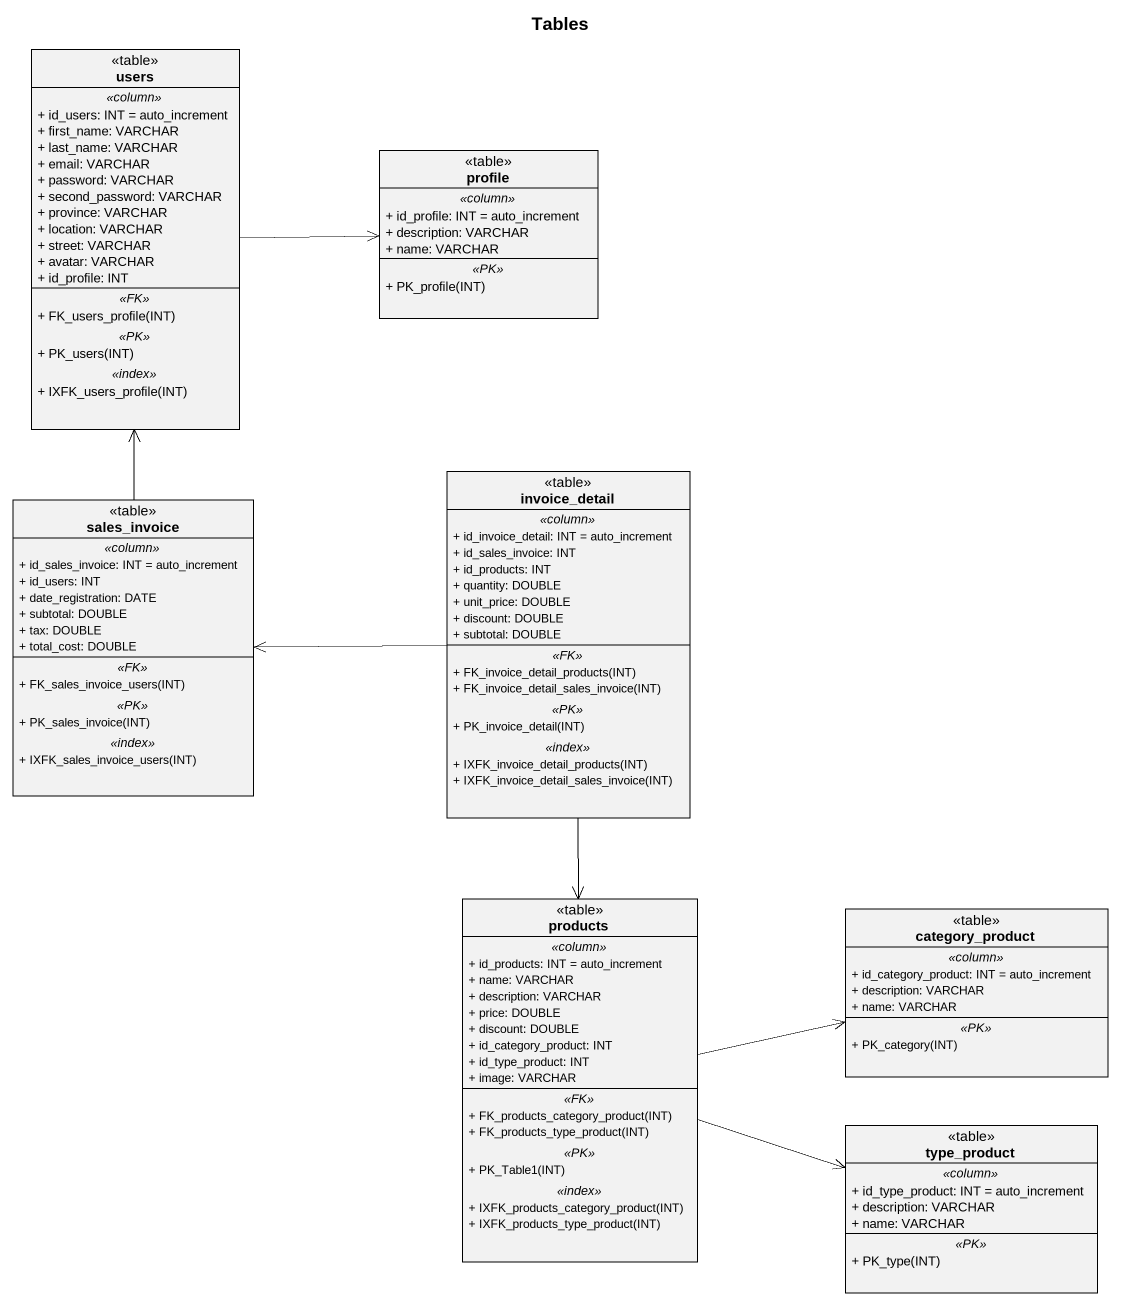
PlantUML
@startuml
title Tables
hide circle
hide empty members
skinparam classAttributeIconSize 0
class users <<table>> {
  .. <<column>> ..
  + id_users: INT = auto_increment
  + first_name: VARCHAR
  + last_name: VARCHAR
  + email: VARCHAR
  + password: VARCHAR
  + second_password: VARCHAR
  + province: VARCHAR
  + location: VARCHAR
  + street: VARCHAR
  + avatar: VARCHAR
  + id_profile: INT
  .. <<FK>> ..
  + FK_users_profile(INT)
  .. <<PK>> ..
  + PK_users(INT)
  .. <<index>> ..
  + IXFK_users_profile(INT)
}
class profile <<table>> {
  .. <<column>> ..
  + id_profile: INT = auto_increment
  + description: VARCHAR
  + name: VARCHAR
  .. <<PK>> ..
  + PK_profile(INT)
}
class sales_invoice <<table>> {
  .. <<column>> ..
  + id_sales_invoice: INT = auto_increment
  + id_users: INT
  + date_registration: DATE
  + subtotal: DOUBLE
  + tax: DOUBLE
  + total_cost: DOUBLE
  .. <<FK>> ..
  + FK_sales_invoice_users(INT)
  .. <<PK>> ..
  + PK_sales_invoice(INT)
  .. <<index>> ..
  + IXFK_sales_invoice_users(INT)
}
class invoice_detail <<table>> {
  .. <<column>> ..
  + id_invoice_detail: INT = auto_increment
  + id_sales_invoice: INT
  + id_products: INT
  + quantity: DOUBLE
  + unit_price: DOUBLE
  + discount: DOUBLE
  + subtotal: DOUBLE
  .. <<FK>> ..
  + FK_invoice_detail_products(INT)
  + FK_invoice_detail_sales_invoice(INT)
  .. <<PK>> ..
  + PK_invoice_detail(INT)
  .. <<index>> ..
  + IXFK_invoice_detail_products(INT)
  + IXFK_invoice_detail_sales_invoice(INT)
}
class products <<table>> {
  .. <<column>> ..
  + id_products: INT = auto_increment
  + name: VARCHAR
  + description: VARCHAR
  + price: DOUBLE
  + discount: DOUBLE
  + id_category_product: INT
  + id_type_product: INT
  + image: VARCHAR
  .. <<FK>> ..
  + FK_products_category_product(INT)
  + FK_products_type_product(INT)
  .. <<PK>> ..
  + PK_Table1(INT)
  .. <<index>> ..
  + IXFK_products_category_product(INT)
  + IXFK_products_type_product(INT)
}
class category_product <<table>> {
  .. <<column>> ..
  + id_category_product: INT = auto_increment
  + description: VARCHAR
  + name: VARCHAR
  .. <<PK>> ..
  + PK_category(INT)
}
class type_product <<table>> {
  .. <<column>> ..
  + id_type_product: INT = auto_increment
  + description: VARCHAR
  + name: VARCHAR
  .. <<PK>> ..
  + PK_type(INT)
}
users -right-> profile
sales_invoice -up-> users
invoice_detail -left-> sales_invoice
invoice_detail --> products
products -right-> category_product
products -right-> type_product
@enduml
